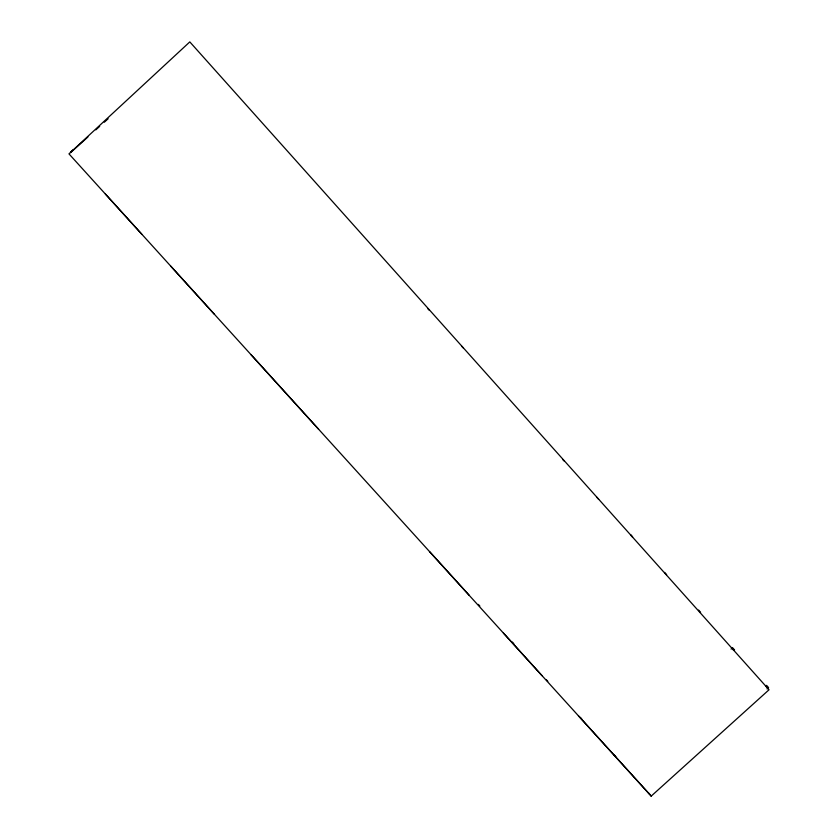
<?xml version="1.0" encoding="UTF-8"?>
<svg xmlns="http://www.w3.org/2000/svg" width="838" height="838" viewBox="0 0 838 838"><rect width="100%" height="100%" fill="white"/><g stroke="black" fill="none" stroke-linecap="round" stroke-linejoin="round"><path stroke-width="1.26" d="M731.071 649.052L732.559 647.701L734.591 649.953M71.01 151.709L73.252 149.688M70.612 152.621L87.938 136.982M95.815 129.869L99.691 126.37M104.3 122.222L108.144 118.745M767.074 688.951L768.572 687.6L766.55 685.348M651.22 796.1L769.033 689.768L189.807 41.9L68.967 153.867L651.22 796.1L578.44 715.82M105.358 194.007L141.748 234.148M170.795 266.191L214.528 314.428M250.918 354.568L318.618 429.234M429.485 551.53L469.27 595.399M503.397 633.046L542.05 675.679M427.694 308.562L429.171 310.196M461.675 346.209L463.152 347.843M596.646 497.102L598.678 499.354M562.665 459.454L564.016 460.952M630.626 534.759L632.659 537.001M664.607 572.406L666.639 574.648M698.588 610.054L700.61 612.295M478.362 604.408L479.839 606.042M512.343 642.065L513.82 643.699M546.324 679.712L547.801 681.346M580.305 717.359L581.771 718.994M648.266 792.664L649.733 794.298M614.285 755.007L615.762 756.641M630.805 535.157L632.271 536.791M732.213 648.581L733.679 650.225M766.016 686.385L767.482 688.029"/></g></svg>
